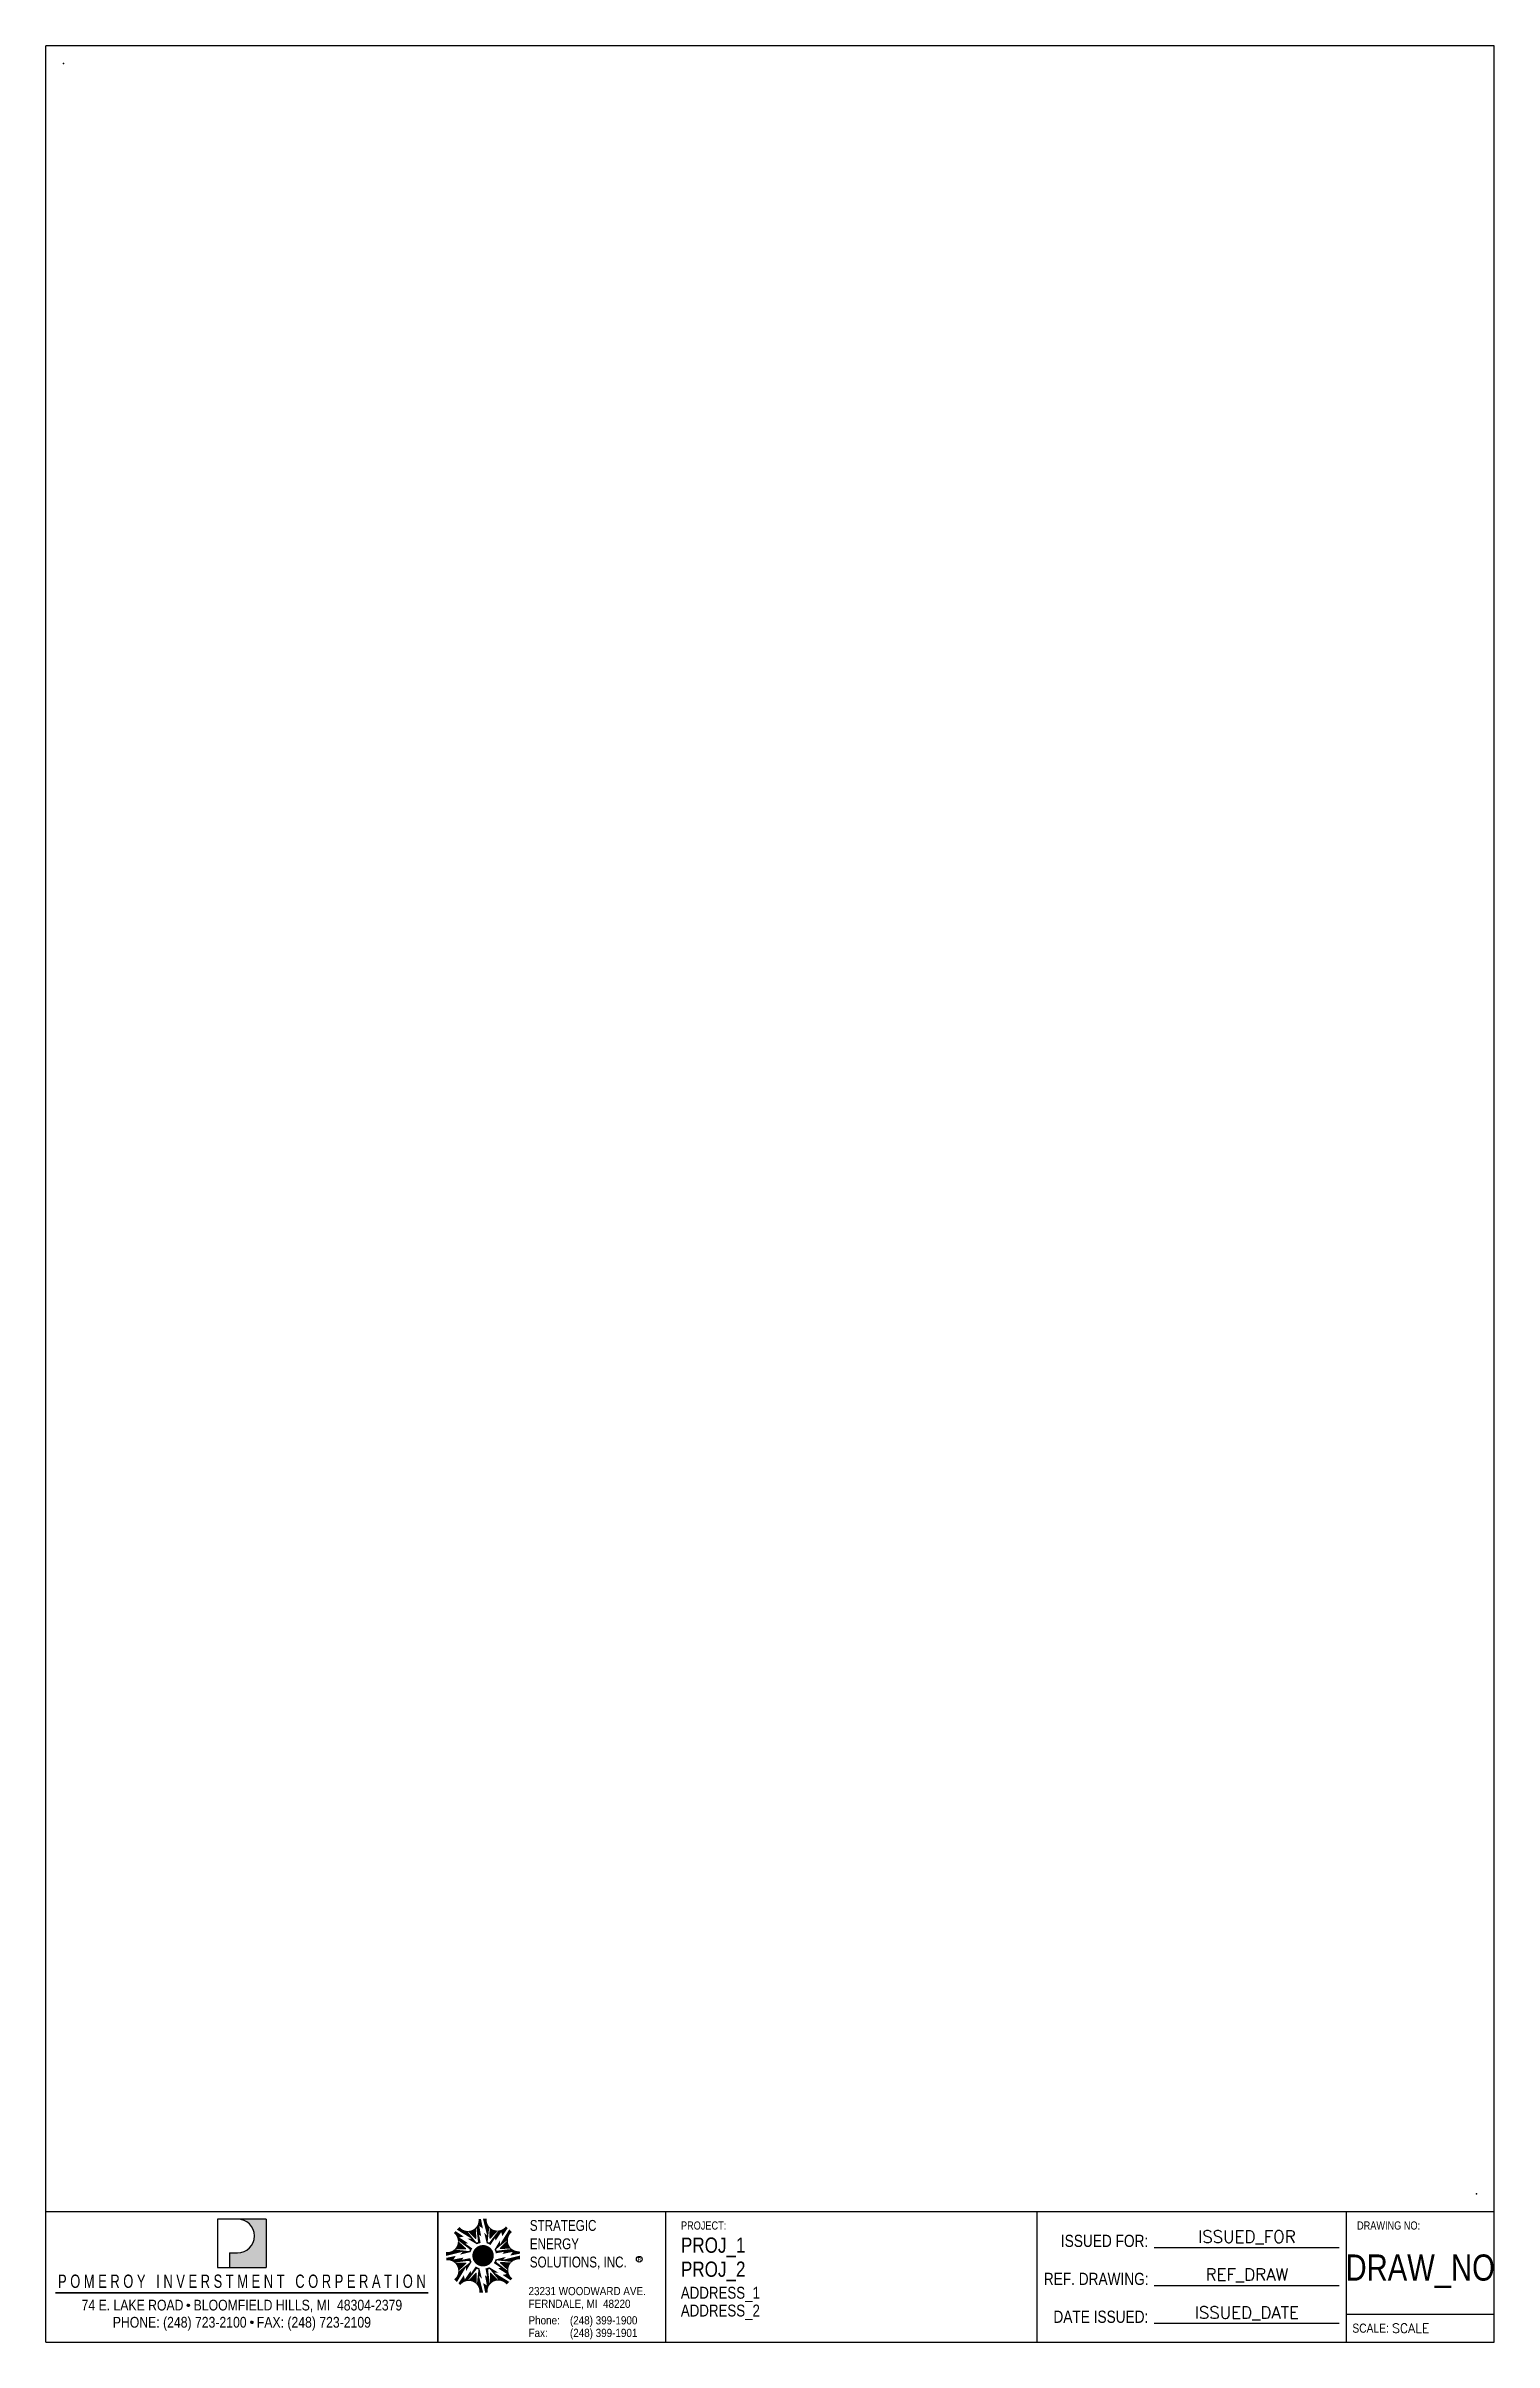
# Model space of a CAD drawing. Extents: x 0 to 10.2, y 0 to 16.2.
import ezdxf
from ezdxf.enums import TextEntityAlignment as Align

# ---------------------------------------------------------------- set-up
doc = ezdxf.new("R2010")
doc.units = 0
doc.header["$LTSCALE"] = 500
doc.header["$MEASUREMENT"] = 0
doc.layers.get('0').update_dxf_attribs({"linetype": 'CONTINUOUS'})
for name, color, linetype in [('8X11_BORDER', 3, 'CONTINUOUS'), ('TEXT', 1, 'CONTINUOUS'), ('VIEW_PORTS', 7, 'CONTINUOUS')]:
    doc.layers.add(name, color=color, linetype=linetype)
doc.styles.add('ARIAL', font='ARIAL.TTF', dxfattribs={"width": 0.8, "height": 24})
doc.styles.add('POMEROY', font='ARIALN.TTF', dxfattribs={"height": 9})
doc.styles.add('POMEROY_3', font='ARIALN.TTF', dxfattribs={"height": 7.25})
doc.styles.add('ROMANS', font='romans.shx', dxfattribs={"height": 46.875})
doc.styles.add('SESFONT', font='handgotn.ttf', dxfattribs={"width": 0.8, "height": 16})

# ---------------------------------------------------------------- blocks, each defined once
blk = doc.blocks.new('SES_LOGO')
h = blk.add_hatch(color=256)
h.paths.add_polyline_path([(-0.168, 0.129), (-0.138, 0.136), (-0.195, 0.174), (-0.207, 0.161, -0.753595), (-0.262, 0.026), (-0.262, -0.001), (-0.142, 0.029), (-0.163, 0.008), (-0.088, 0.026, -0.078137), (-0.076, 0.052), (-0.125, 0.085), (-0.107, 0.089)])
h.paths.add_polyline_path([(-0.171, 0.104), (-0.097, 0.047, -0.733651), (-0.102, 0.033), (-0.195, 0.043), (-0.195, 0.046), (-0.124, 0.045, 0.658426), (-0.121, 0.053), (-0.173, 0.101)], flags=16)
h = blk.add_hatch(color=256)
h.paths.add_polyline_path([(-0.027, 0.21), (-0.001, 0.193), (-0.015, 0.261), (-0.032, 0.26, -0.753595), (-0.167, 0.204), (-0.186, 0.185), (-0.08, 0.12), (-0.11, 0.121), (-0.044, 0.081, -0.078137), (-0.017, 0.09), (-0.028, 0.148), (-0.013, 0.138)])
h.paths.add_polyline_path([(-0.047, 0.194), (-0.036, 0.102, -0.733651), (-0.049, 0.096), (-0.107, 0.168), (-0.105, 0.17), (-0.056, 0.12, 0.658426), (-0.048, 0.123), (-0.05, 0.194)], flags=16)
h = blk.add_hatch(color=256)
h.paths.add_polyline_path([(0.129, 0.168), (0.136, 0.138), (0.174, 0.195), (0.161, 0.207, -0.753595), (0.026, 0.262), (-0.001, 0.262), (0.029, 0.142), (0.008, 0.163), (0.026, 0.088, -0.078137), (0.052, 0.076), (0.085, 0.125), (0.089, 0.107)])
h.paths.add_polyline_path([(0.104, 0.171), (0.047, 0.097, -0.733651), (0.033, 0.102), (0.043, 0.195), (0.046, 0.195), (0.045, 0.124, 0.658426), (0.053, 0.121), (0.101, 0.173)], flags=16)
h = blk.add_hatch(color=256)
h.paths.add_polyline_path([(0.21, 0.027), (0.193, 0.001), (0.261, 0.015), (0.26, 0.032, -0.753595), (0.204, 0.167), (0.185, 0.186), (0.12, 0.08), (0.121, 0.11), (0.081, 0.044, -0.078137), (0.09, 0.017), (0.148, 0.028), (0.138, 0.013)])
h.paths.add_polyline_path([(0.194, 0.047), (0.102, 0.036, -0.733651), (0.096, 0.049), (0.168, 0.107), (0.17, 0.105), (0.12, 0.056, 0.658426), (0.123, 0.048), (0.194, 0.05)], flags=16)
h = blk.add_hatch(color=256)
edge = h.paths.add_edge_path()
edge.add_arc((0, 0), 0.0759, 0, 360)
h = blk.add_hatch(color=256)
h.paths.add_polyline_path([(0.168, -0.129), (0.138, -0.136), (0.195, -0.174), (0.207, -0.161, -0.753595), (0.262, -0.026), (0.262, 0.001), (0.142, -0.029), (0.163, -0.008), (0.088, -0.026, -0.078137), (0.076, -0.052), (0.125, -0.085), (0.107, -0.089)])
h.paths.add_polyline_path([(0.171, -0.104), (0.097, -0.047, -0.733651), (0.102, -0.033), (0.195, -0.043), (0.195, -0.046), (0.124, -0.045, 0.658426), (0.121, -0.053), (0.173, -0.101)], flags=16)
h = blk.add_hatch(color=256)
h.paths.add_polyline_path([(-0.21, -0.027), (-0.193, -0.001), (-0.261, -0.015), (-0.26, -0.032, -0.753595), (-0.204, -0.167), (-0.185, -0.186), (-0.12, -0.08), (-0.121, -0.11), (-0.081, -0.044, -0.078137), (-0.09, -0.017), (-0.148, -0.028), (-0.138, -0.013)])
h.paths.add_polyline_path([(-0.194, -0.047), (-0.102, -0.036, -0.733651), (-0.096, -0.049), (-0.168, -0.107), (-0.17, -0.105), (-0.12, -0.056, 0.658426), (-0.123, -0.048), (-0.194, -0.05)], flags=16)
h = blk.add_hatch(color=256)
h.paths.add_polyline_path([(-0.129, -0.168), (-0.136, -0.138), (-0.174, -0.195), (-0.161, -0.207, -0.753595), (-0.026, -0.262), (0.001, -0.262), (-0.029, -0.142), (-0.008, -0.163), (-0.026, -0.088, -0.078137), (-0.052, -0.076), (-0.085, -0.125), (-0.089, -0.107)])
h.paths.add_polyline_path([(-0.104, -0.171), (-0.047, -0.097, -0.733651), (-0.033, -0.102), (-0.043, -0.195), (-0.046, -0.195), (-0.045, -0.124, 0.658426), (-0.053, -0.121), (-0.101, -0.173)], flags=16)
h = blk.add_hatch(color=256)
h.paths.add_polyline_path([(0.027, -0.21), (0.001, -0.193), (0.015, -0.261), (0.032, -0.26, -0.753595), (0.167, -0.204), (0.186, -0.185), (0.08, -0.12), (0.11, -0.121), (0.044, -0.081, -0.078137), (0.017, -0.09), (0.028, -0.148), (0.013, -0.138)])
h.paths.add_polyline_path([(0.047, -0.194), (0.036, -0.102, -0.733651), (0.049, -0.096), (0.107, -0.168), (0.105, -0.17), (0.056, -0.12, 0.658426), (0.048, -0.123), (0.05, -0.194)], flags=16)
blk = doc.blocks.new('DOT')
h = blk.add_hatch()
h.set_pattern_fill('ANSI31', color=256, scale=0.015625, style=0)
h.set_pattern_definition([(45, (-14.068257, -8.5479292), (-0.00138106793, 0.00138106793), [])])
h.paths.add_polyline_path([(0.03125, 0, 1), (-0.03125, 0, 1)])
blk.add_circle((0, 0), 0.03125)
blk = doc.blocks.new('POMEROY_INVEST_LOGO')
blk.add_hatch(color=250).paths.add_polyline_path([(33, 66), (-6, 66, -1), (-6, 20), (-17, 20), (-17, 0), (33, 0)])
for p, q in [((33, 66), (-33, 66)), ((-33, 66), (-33, 0)), ((33, 66), (33, 0)), ((-33, 0), (33, 0)), ((-17, 20), (-17, 0)), ((-17, 20), (-6, 20))]:
    blk.add_line(p, q)
blk.add_arc((-6, 43), 23, 270, 90)
at = {"layer": 'TEXT', "const_width": 2}
blk.add_lwpolyline([(-253.5, -34.3), (253.5, -34.3)], dxfattribs=at)
at = {"layer": 'TEXT', "xscale": 48, "yscale": 48, "zscale": 48}
for p in [(-72.8, -51.2), (13.6, -74.4)]:
    blk.add_blockref('DOT', p, dxfattribs=at)
at = {"layer": 'TEXT', "style": 'POMEROY', "width": 0.85}
blk.add_text('P O M E R O Y   I N V E R S T M E N T   C O R P E R A T I O N', height=18, dxfattribs=at).set_placement((0, -27.5), align=Align.CENTER)
at = {"layer": 'TEXT', "style": 'POMEROY_3'}
for s, p in [('74 E. LAKE ROAD   BLOOMFIELD HILLS, MI  48304-2379', (0, -58.2)), ('PHONE: (248) 723-2100   FAX: (248) 723-2109', (0, -81.5))]:
    blk.add_text(s, height=14.5, dxfattribs=at).set_placement(p, align=Align.CENTER)

msp = doc.modelspace()

# ---------------------------------------------------------------- linework, layer by layer
at = {"layer": '8X11_BORDER'}
for p, q in [((10.25, 16.25), (0, 16.25)), ((0, 0), (0, 16.25)), ((10.25, 0), (10.25, 16.25)), ((0, 0.923), (10.25, 0.923)), ((2.774, 0.923), (2.774, 0)), ((2.774, 0), (2.774, 0.923)), ((4.386, 0.923), (4.386, 0)), ((7.013, 0.923), (7.013, 0)), ((9.204, 0.923), (9.204, 0)), ((9.204, 0.197), (10.25, 0.197)), ((0, 0), (10.25, 0))]:
    msp.add_line(p, q, dxfattribs=at)
at = {"layer": 'TEXT'}
for p, q in [((7.845, 0.67), (9.154, 0.67)), ((7.845, 0.401), (9.154, 0.401)), ((7.845, 0.133), (9.154, 0.133))]:
    msp.add_line(p, q, dxfattribs=at)
msp.add_circle((4.2, 0.586), 0.0205, dxfattribs=at)
at = {"layer": 'VIEW_PORTS'}
for p in [(0.125, 16.125), (10.125, 1.048)]:
    msp.add_point(p, dxfattribs=at)

# ---------------------------------------------------------------- block references
at = {"xscale": 0.005208333333333333, "yscale": 0.005208333333333333, "zscale": 0.005208333333333333}
msp.add_blockref('POMEROY_INVEST_LOGO', (1.387, 0.527), dxfattribs=at)
at = {"layer": 'TEXT'}
msp.add_blockref('SES_LOGO', (3.094, 0.611, 0), dxfattribs=at)

# ---------------------------------------------------------------- texts
at = {"layer": 'TEXT', "linetype": 'CONTINUOUS'}
for s, height, style, width, p in [('STRATEGIC', 0.077, 'SESFONT', 0.8, (3.425, 0.787)), ('PROJECT:', 0.058, 'ARIAL', 0.8, (4.495, 0.796)), ('DRAWING NO:', 0.058, 'ARIAL', 0.8, (9.28, 0.796)), ('ENERGY', 0.077, 'SESFONT', 0.8, (3.425, 0.657)), ('ISSUED FOR:', 0.08657, 'ARIAL', 0.8, (7.184, 0.673)), ('SOLUTIONS, INC.', 0.07695, 'SESFONT', 0.8, (3.425, 0.528)), ('REF. DRAWING:', 0.08657, 'ARIAL', 0.8, (7.063, 0.404)), ('23231 WOODWARD AVE.', 0.058, 'SESFONT', 0.9, (3.416, 0.332)), ('FERNDALE, MI  48220', 0.058, 'SESFONT', 0.9, (3.416, 0.242)), ('Phone: ', 0.058, 'SESFONT', 0.9, (3.416, 0.125)), ('(248) 399-1900', 0.058, 'SESFONT', 0.9, (3.709, 0.125)), ('DATE ISSUED: ', 0.08657, 'ARIAL', 0.8, (7.131, 0.136)), ('Fax:', 0.058, 'SESFONT', 0.9, (3.416, 0.036)), ('(248) 399-1901', 0.058, 'SESFONT', 0.9, (3.709, 0.036)), ('SCALE:', 0.0649, 'ARIAL', 0.8, (9.247, 0.066))]:
    msp.add_text(s, height=height, dxfattribs=dict(at, style=style, width=width)).set_placement(p)
at = {"layer": 'TEXT', "linetype": 'CONTINUOUS', "style": 'SESFONT', "width": 0.9}
msp.add_text('R', height=0.0255, dxfattribs=at).set_placement((4.201, 0.586), align=Align.MIDDLE)
at = {"layer": 'TEXT', "style": 'ARIAL', "width": 0.8}
for tag, p, height in [('PROJ_1', (4.495, 0.632), 0.108), ('PROJ_2', (4.495, 0.462), 0.108), ('ADDRESS_1', (4.494, 0.307), 0.0842), ('ADDRESS_2', (4.494, 0.181), 0.0842)]:
    msp.add_attdef(tag, p, '', height=height, dxfattribs=at)
at = {"layer": 'TEXT', "style": 'ROMANS'}
for tag, p in [('ISSUED_FOR', (8.5, 0.703)), ('REF_DRAW', (8.5, 0.435)), ('ISSUED_DATE', (8.5, 0.166))]:
    msp.add_attdef(tag, text='', height=0.0862, dxfattribs=at).set_placement(p, align=Align.CENTER)
at = {"layer": 'TEXT', "style": 'ARIAL', "width": 0.8}
msp.add_attdef('DRAW_NO', text='', height=0.185, dxfattribs=at).set_placement((9.727, 0.435), align=Align.CENTER)
at = {"layer": 'TEXT', "style": 'ROMANS'}
msp.add_attdef('SCALE', text='', height=0.0647, dxfattribs=at).set_placement((9.528, 0.098), align=Align.MIDDLE_LEFT)

doc.saveas('drawing.dxf')
